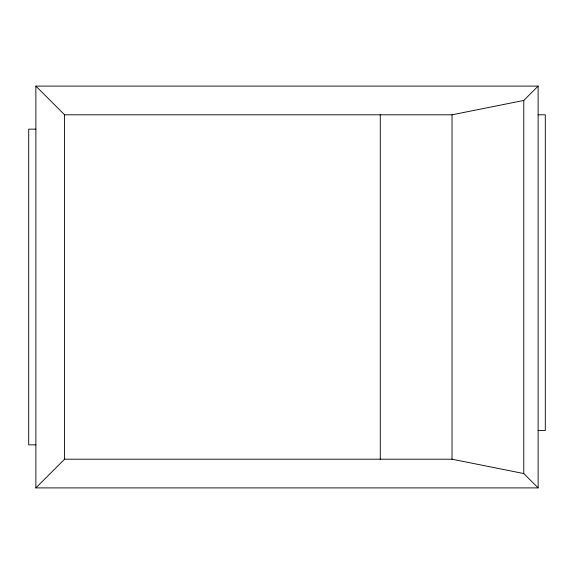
<?xml version="1.0" encoding="UTF-8"?>
<svg xmlns="http://www.w3.org/2000/svg" width="574" height="574" viewBox="0 0 574 574"><rect width="100%" height="100%" fill="white"/><g stroke="black" fill="none" stroke-linecap="round" stroke-linejoin="round"><path stroke-width="0.86" d="M35.875 487.9L64.575 459.2L452.025 459.2L523.775 473.55L538.125 487.9L538.125 86.1L35.875 86.1L35.875 487.9L538.125 487.9M35.875 86.1L64.575 114.8L452.025 114.8L523.775 100.45L538.125 86.1M538.125 114.8L545.3 114.8L545.3 430.5L538.125 430.5M35.875 129.15L28.7 129.15L28.7 444.85L35.875 444.85M523.775 100.45L523.775 473.55M452.025 114.8L452.025 459.2M380.275 114.8L380.275 459.2M64.575 114.8L64.575 459.2"/></g></svg>
